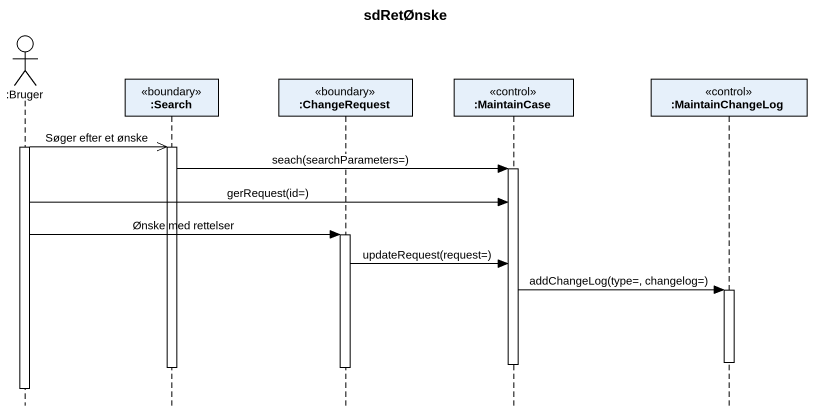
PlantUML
@startuml
title sdRetØnske
hide footbox
actor ":Bruger" as Bruger
participant ":Search" as Search <<boundary>>
participant ":ChangeRequest" as ChangeRequest <<boundary>>
participant ":MaintainCase" as MaintainCase <<control>>
participant ":MaintainChangeLog" as MaintainChangeLog <<control>>

activate Bruger
Bruger ->> Search : Søger efter et ønske
activate Search
Search -> MaintainCase : seach(searchParameters=)
activate MaintainCase
Bruger -> MaintainCase : gerRequest(id=)
Bruger -> ChangeRequest : Ønske med rettelser
activate ChangeRequest
ChangeRequest -> MaintainCase : updateRequest(request=)
MaintainCase -> MaintainChangeLog : addChangeLog(type=, changelog=)
activate MaintainChangeLog
deactivate MaintainChangeLog
deactivate MaintainCase
deactivate Search
deactivate ChangeRequest
deactivate Bruger
@enduml
